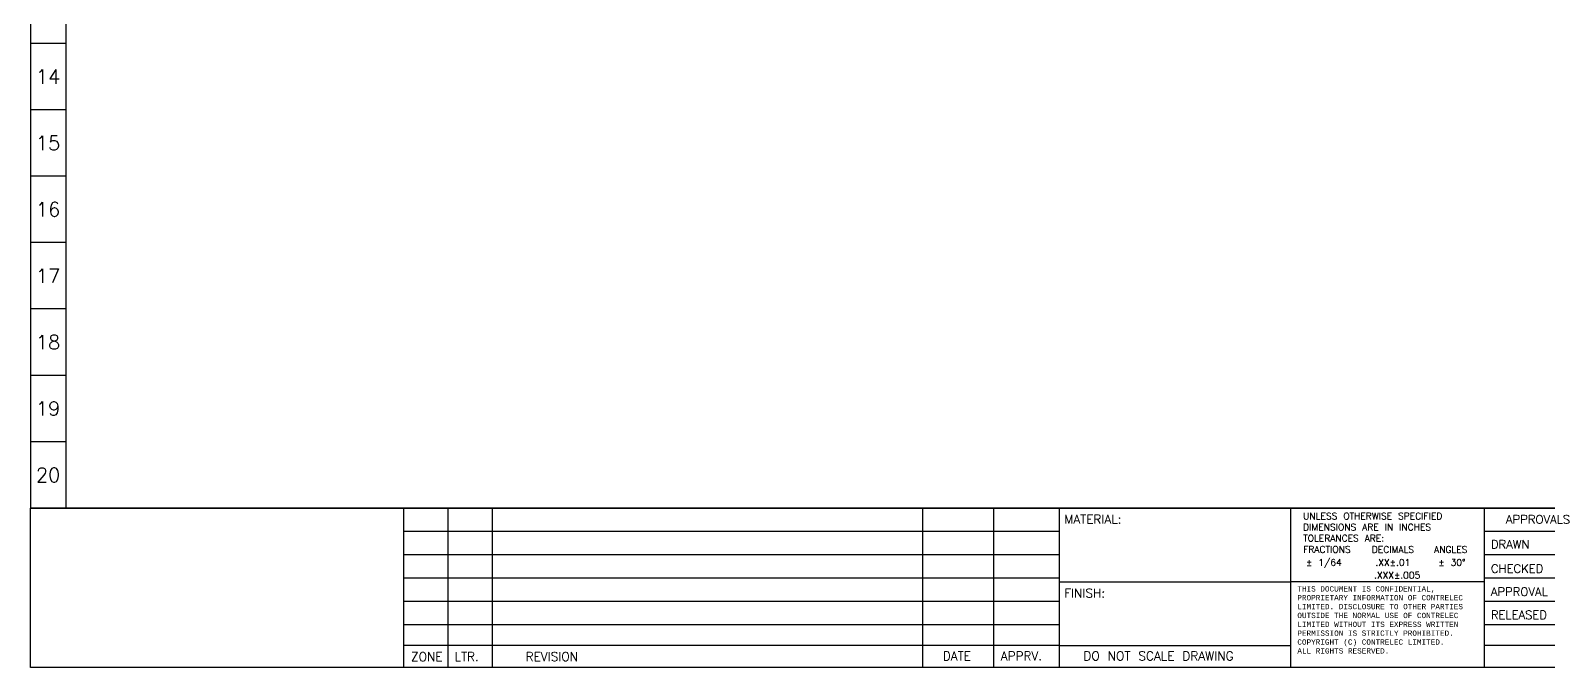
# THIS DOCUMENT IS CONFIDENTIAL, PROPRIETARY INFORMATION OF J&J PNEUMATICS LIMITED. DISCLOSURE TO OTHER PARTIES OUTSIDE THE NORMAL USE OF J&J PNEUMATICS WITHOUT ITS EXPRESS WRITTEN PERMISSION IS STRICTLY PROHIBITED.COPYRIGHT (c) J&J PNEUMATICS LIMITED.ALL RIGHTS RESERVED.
# Model space of a CAD drawing. Header units: millimetres. Extents: x 0 to 1020, y 0 to 646.
# Drawn here: x 0 to 643, y 0 to 270 of the extents above; entities that cross this region are included whole.
import ezdxf
from ezdxf.enums import TextEntityAlignment as Align

# ---------------------------------------------------------------- set-up
doc = ezdxf.new("R2010")
doc.units = ezdxf.units.MM
doc.header["$LTSCALE"] = 0.5
doc.layers.add('OUTLINE_0', color=7, linetype='Continuous')
doc.layers.add('OUTLINE_GRID', color=7, linetype='Continuous')
doc.styles.add('MONOTXT', font='monotxt', dxfattribs={"height": 0.125})
doc.styles.get("Standard").update_dxf_attribs({"font": 'txt.shx', "bigfont": 'gbcbig.shx'})
doc.styles.add('WD', font='romans.shx', dxfattribs={"bigfont": 'gbcbig.shx'})

# ---------------------------------------------------------------- blocks, each defined once
blk = doc.blocks.new('CONTRELEC 2016 BLOCK')
for p, q in [((131.63, 68.75), (131.63, 12.5)), ((147.26, 68.75), (147.26, 12.5)), ((162.88, 68.75), (162.88, 12.5)), ((314.74, 68.75), (314.74, 12.5)), ((339.74, 68.75), (339.74, 12.5)), ((362.88, 68.75), (362.88, 12.5)), ((444.47, 68.75), (444.47, 12.5)), ((512.88, 68.75), (512.88, 12.5)), ((362.88, 60.54), (131.63, 60.54)), ((587.5, 60.54), (512.88, 60.54)), ((362.88, 52.29), (131.63, 52.29)), ((587.5, 52.27), (512.88, 52.27)), ((362.88, 44.04), (131.63, 44.04)), ((444.47, 42.9), (513.01, 42.9)), ((587.5, 44.04), (512.88, 44.04)), ((362.88, 42.79), (444.47, 42.79)), ((362.88, 35.79), (131.63, 35.79)), ((587.5, 35.79), (512.88, 35.79)), ((362.88, 27.54), (131.63, 27.54)), ((587.5, 27.54), (512.88, 27.54)), ((362.88, 20.29), (131.63, 20.29)), ((362.88, 20.29), (444.47, 20.29)), ((587.5, 20.29), (512.88, 20.29))]:
    blk.add_line(p, q)
blk.add_lwpolyline([(0, 68.75), (850, 68.75), (850, 12.5), (0, 12.5)], close=True)
at = {"layer": 'OUTLINE_0'}
for s, height, p in [('MATERIAL:', 3.125, (364.7, 63.28)), ('UNLESS OTHERWISE SPECIFIED', 2.35, (448.97, 64.79)), ('APPROVALS', 3, (520.53, 63.28)), ('TOLERANCES ARE:', 2.35, (448.97, 56.96)), ('DIMENSIONS ARE IN INCHES', 2.35, (448.97, 60.88)), ('FRACTIONS', 2.35, (449.01, 53.04)), ('DECIMALS', 2.35, (473.22, 52.96)), ('ANGLES', 2.35, (495.17, 52.96)), ('DRAWN', 3, (515.21, 54.5)), ('%%P 1/64', 2.35, (450.01, 48.43)), ('.XX%%P.01', 2.35, (474.49, 48.43)), ('%%P 30%%D', 2.35, (496.69, 48.43)), ('CHECKED', 3, (515.21, 45.93)), ('.XXX%%P.005', 2.35, (473.98, 43.89)), ('FINISH:', 3.125, (364.7, 37.21)), ('APPROVAL', 3, (515.21, 37.77)), ('RELEASED', 3, (515.21, 29.61)), ('ZONE', 3.125, (134.3, 14.8)), ('LTR.', 3.125, (149.63, 14.83)), ('REVISION', 3.125, (174.72, 14.83)), ('DATE', 3.125, (321.88, 15.05)), ('APPRV.', 3.125, (342.3, 15.05)), ('DO NOT SCALE DRAWING', 3.125, (371.49, 15.05))]:
    blk.add_text(s, height=height, dxfattribs=at).set_placement(p)
at = {"layer": 'OUTLINE_0', "insert": (446.94, 41.22), "char_height": 1.875, "width": 63.19, "attachment_point": 1, "style": 'MONOTXT'}
blk.add_mtext('THIS DOCUMENT IS CONFIDENTIAL, PROPRIETARY INFORMATION OF CONTRELEC LIMITED. DISCLOSURE TO OTHER PARTIES OUTSIDE THE NORMAL USE OF CONTRELEC LIMITED WITHOUT ITS EXPRESS WRITTEN PERMISSION IS STRICTLY PROHIBITED. COPYRIGHT (C) CONTRELEC LIMITED.^JALL RIGHTS RESERVED.', dxfattribs=at)
at = {"layer": 'OUTLINE_0', "style": 'WD'}
for tag, height, p in [('DWGDESC1', 5, (644.66, 57.89)), ('EDBY', 3, (553.37, 56.41)), ('EDDATE', 3, (575, 56.41)), ('CKBY', 3, (553.37, 48.16)), ('CKDATE', 3, (575, 48.16)), ('DWGDESC2', 5, (645.03, 47.96)), ('DWGDESC3', 5, (645.15, 37.57)), ('PROJDESC', 5, (642.81, 17.97)), ('REVISION', 3, (835.28, 16.64))]:
    blk.add_attdef(tag, text='', height=height, dxfattribs=at).set_placement(p, align=Align.MIDDLE_CENTER)
blk.add_attdef('DWGNO', text='', height=5, dxfattribs=at).set_placement((782.6, 33.58), align=Align.MIDDLE_RIGHT)
blk.add_attdef('SHEETNO', text='', height=5, dxfattribs=at).set_placement((788, 33.58), align=Align.MIDDLE_LEFT)
for tag, p, height in [('FILENAME', (721.45, 22.05), 3), ('SCALE', (725.62, 15.05), 3), ('SH', (776.35, 15.29), 3), ('NSH', (796.5, 15.11), 3.12)]:
    blk.add_attdef(tag, p, '', height=height, dxfattribs=at)
at = {"layer": 'OUTLINE_0', "style": 'WD', "flags": 1}
blk.add_attdef('WD_TB', (567.05, 15.25), '', height=3, dxfattribs=at)
blk = doc.blocks.new('2010 Grid')
at = {"layer": 'OUTLINE_GRID'}
for p, q in [((0, 481.25), (0, 0)), ((12.5, 468.31), (12.5, 0)), ((12.5, 163.91), (0, 163.91)), ((12.5, 140.49), (0, 140.49)), ((12.5, 117.08), (0, 117.08)), ((12.5, 93.66), (0, 93.66)), ((12.5, 70.25), (0, 70.25)), ((12.5, 46.83), (0, 46.83)), ((12.5, 23.42), (0, 23.42)), ((850, 0), (0, 0))]:
    blk.add_line(p, q, dxfattribs=at)
at = {"layer": 'OUTLINE_GRID', "char_height": 5, "width": 17.7556, "attachment_point": 5}
for s, insert in [('14', (6.25, 152.2)), ('15', (6.25, 128.78)), ('16', (6.25, 105.37)), ('17', (6.25, 81.95)), ('18', (6.25, 58.54)), ('19', (6.25, 35.12)), ('20', (6.25, 11.71))]:
    blk.add_mtext(s, dxfattribs=dict(at, insert=insert))

msp = doc.modelspace()

# ---------------------------------------------------------------- block references
at = {"xscale": 1.2, "yscale": 1.2, "zscale": 1.2}
for name, p in [('2010 Grid', (0, 67.5)), ('CONTRELEC 2016 BLOCK', (0, -15))]:
    msp.add_blockref(name, p, dxfattribs=at)

doc.saveas('drawing.dxf')
